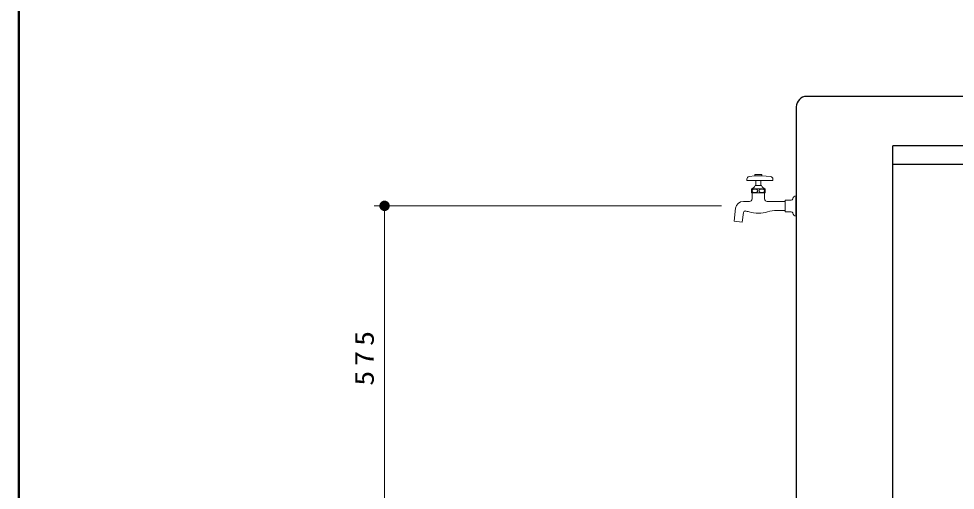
# Model space of a CAD drawing. Units: millimetres on the paper, scale 1:20. Extents: x -365 to 0, y -47 to 257.
# Drawn here: x -365 to -275.2, y 122.7 to 167.9 of the extents above; entities that cross this region are included whole.
import ezdxf

# ---------------------------------------------------------------- set-up
doc = ezdxf.new("R2010")
doc.units = ezdxf.units.MM
doc.linetypes.add('USER1', pattern=[4.5, 2.5, -2])
doc.layers.add('LY_1', color=7, linetype='Continuous', lineweight=25)
doc.layers.add('LY_4', color=7, linetype='Continuous', lineweight=13)
doc.styles.add('ＭＳ ゴシック', font='')
doc.styles.get('ＭＳ ゴシック').set_extended_font_data('MS Gothic')

# ---------------------------------------------------------------- blocks, each defined once
blk = doc.blocks.new('filled_dot')
at = {"color": 0, "linetype": 'Continuous', "lineweight": -2, "const_width": 1.25}
blk.add_lwpolyline([(-0.625, 0, 1), (0.625, 0, 1)], format="xyb", close=True, dxfattribs=at)

msp = doc.modelspace()

# ---------------------------------------------------------------- linework, layer by layer
at = {"layer": 'LY_1'}
for p, q in [((-254.659, 160.478), (-289.409, 160.478)), ((-290.409, 159.478), (-290.409, 121.228)), ((-253.659, 155.728), (-281.159, 155.728)), ((-281.159, 121.228), (-281.159, 155.728)), ((-281.159, 153.978), (-259.309, 153.978)), ((-290.409, 151.114), (-290.409, 148.841)), ((-290.409, 149.128), (-290.409, 150.831))]:
    msp.add_line(p, q, dxfattribs=at)
at = {"layer": 'LY_1', "lineweight": 13}
for p, q in [((-294.399, 152.853), (-294.924, 152.8)), ((-294.349, 153.003), (-294.399, 152.974)), ((-294.399, 152.974), (-294.399, 152.853)), ((-294.399, 152.853), (-293.699, 152.853)), ((-294.349, 153.003), (-293.749, 153.003)), ((-293.749, 153.003), (-293.699, 152.974)), ((-293.699, 152.974), (-293.699, 152.853)), ((-293.699, 152.853), (-292.881, 152.794)), ((-295.149, 152.551), (-295.149, 152.428)), ((-295.149, 152.428), (-292.649, 152.428)), ((-294.349, 151.928), (-293.749, 151.928)), ((-294.286, 152.428), (-294.286, 151.928)), ((-293.811, 152.428), (-293.811, 151.928)), ((-292.649, 152.545), (-292.649, 152.428)), ((-294.674, 151.628), (-294.699, 151.603)), ((-294.699, 151.603), (-294.699, 151.253)), ((-294.699, 151.253), (-294.674, 151.228)), ((-294.674, 151.628), (-293.424, 151.628)), ((-294.674, 151.228), (-293.424, 151.228)), ((-294.649, 150.656), (-294.629, 151.228)), ((-293.449, 150.656), (-293.469, 151.228)), ((-293.399, 151.603), (-293.424, 151.628)), ((-293.424, 151.228), (-293.399, 151.253)), ((-293.399, 151.603), (-293.399, 151.253)), ((-295.485, 150.415), (-294.899, 150.415)), ((-293.199, 150.415), (-291.467, 150.415)), ((-291.467, 150.502), (-291.467, 149.453)), ((-291.429, 150.54), (-290.891, 150.54)), ((-290.739, 150.67), (-290.744, 150.652)), ((-290.437, 150.931), (-290.399, 150.931)), ((-297.595, 149.989), (-330.909, 149.989)), ((-329.909, 121.228), (-329.909, 149.989)), ((-296.382, 148.51), (-296.229, 149.757)), ((-295.588, 148.412), (-295.471, 149.366)), ((-292.264, 149.54), (-291.467, 149.54)), ((-290.891, 149.415), (-291.429, 149.415)), ((-290.744, 149.304), (-290.739, 149.285)), ((-296.382, 148.51), (-295.588, 148.413)), ((-290.437, 149.024), (-290.423, 149.024))]:
    msp.add_line(p, q, dxfattribs=at)
at = {"layer": 'LY_1', "linetype": 'USER1', "lineweight": 13}
msp.add_line((-290.423, 149.024), (-290.399, 149.024), dxfattribs=at)
at = {"layer": 'LY_1'}
msp.add_arc((-289.409, 159.478), 1, 90, 180, dxfattribs=at)
at = {"layer": 'LY_1', "lineweight": 13}
for centre, radius, start, end in [((-294.899, 152.551), 0.25, 95.71075, 180), ((-292.899, 152.545), 0.25, 0.00004, 85.91447), ((-294.828, 152.121), 0.517, 287.37865, 338.04014), ((-293.27, 152.121), 0.517, 201.95986, 252.62136), ((-295.485, 149.665), 0.75, 90.00002, 173.00001), ((-294.899, 150.665), 0.25, 270.00004, 358), ((-293.199, 150.665), 0.25, 182.00003, 270.00004), ((-291.429, 150.502), 0.0381, 90, 180), ((-290.891, 150.693), 0.152, 270, 344.357), ((-290.437, 150.626), 0.305, 90, 171.676), ((-295.322, 149.348), 0.15, 80.49105, 173.00018), ((-295.834, 146.29), 3.25, 74.05766, 80.49115), ((-294.049, 152.54), 3.25, 254.05764, 285.94241), ((-292.264, 146.29), 3.25, 90.00002, 105.94242), ((-291.429, 149.453), 0.0381, 180, 270), ((-290.891, 149.263), 0.152, 15.6435, 90), ((-290.437, 149.329), 0.305, 188.324, 270)]:
    msp.add_arc(centre, radius, start, end, dxfattribs=at)
for centre, major_axis, ratio in [((-294.374, 151.428), (0.275, 0), 0.636335), ((-293.724, 151.428), (-0.275, 0), 0.636388)]:
    msp.add_ellipse(centre, major_axis=major_axis, ratio=ratio, dxfattribs=at)
at = {"layer": 'LY_4', "lineweight": 50}
msp.add_line((-365, 257), (-365, 0), dxfattribs=at)

# ---------------------------------------------------------------- block references
at = {"layer": 'LY_1', "lineweight": 13, "xscale": 0.4, "yscale": 0.4, "rotation": 270}
msp.add_blockref('filled_dot', (-329.909, 149.989), dxfattribs=at)

# ---------------------------------------------------------------- texts
at = {"layer": 'LY_1', "insert": (-330.909, 135.608), "char_height": 1.833, "attachment_point": 8, "rotation": 90, "style": 'ＭＳ ゴシック'}
msp.add_mtext('\\T1.33;\\W1.15;575', dxfattribs=at)

doc.saveas('drawing.dxf')
